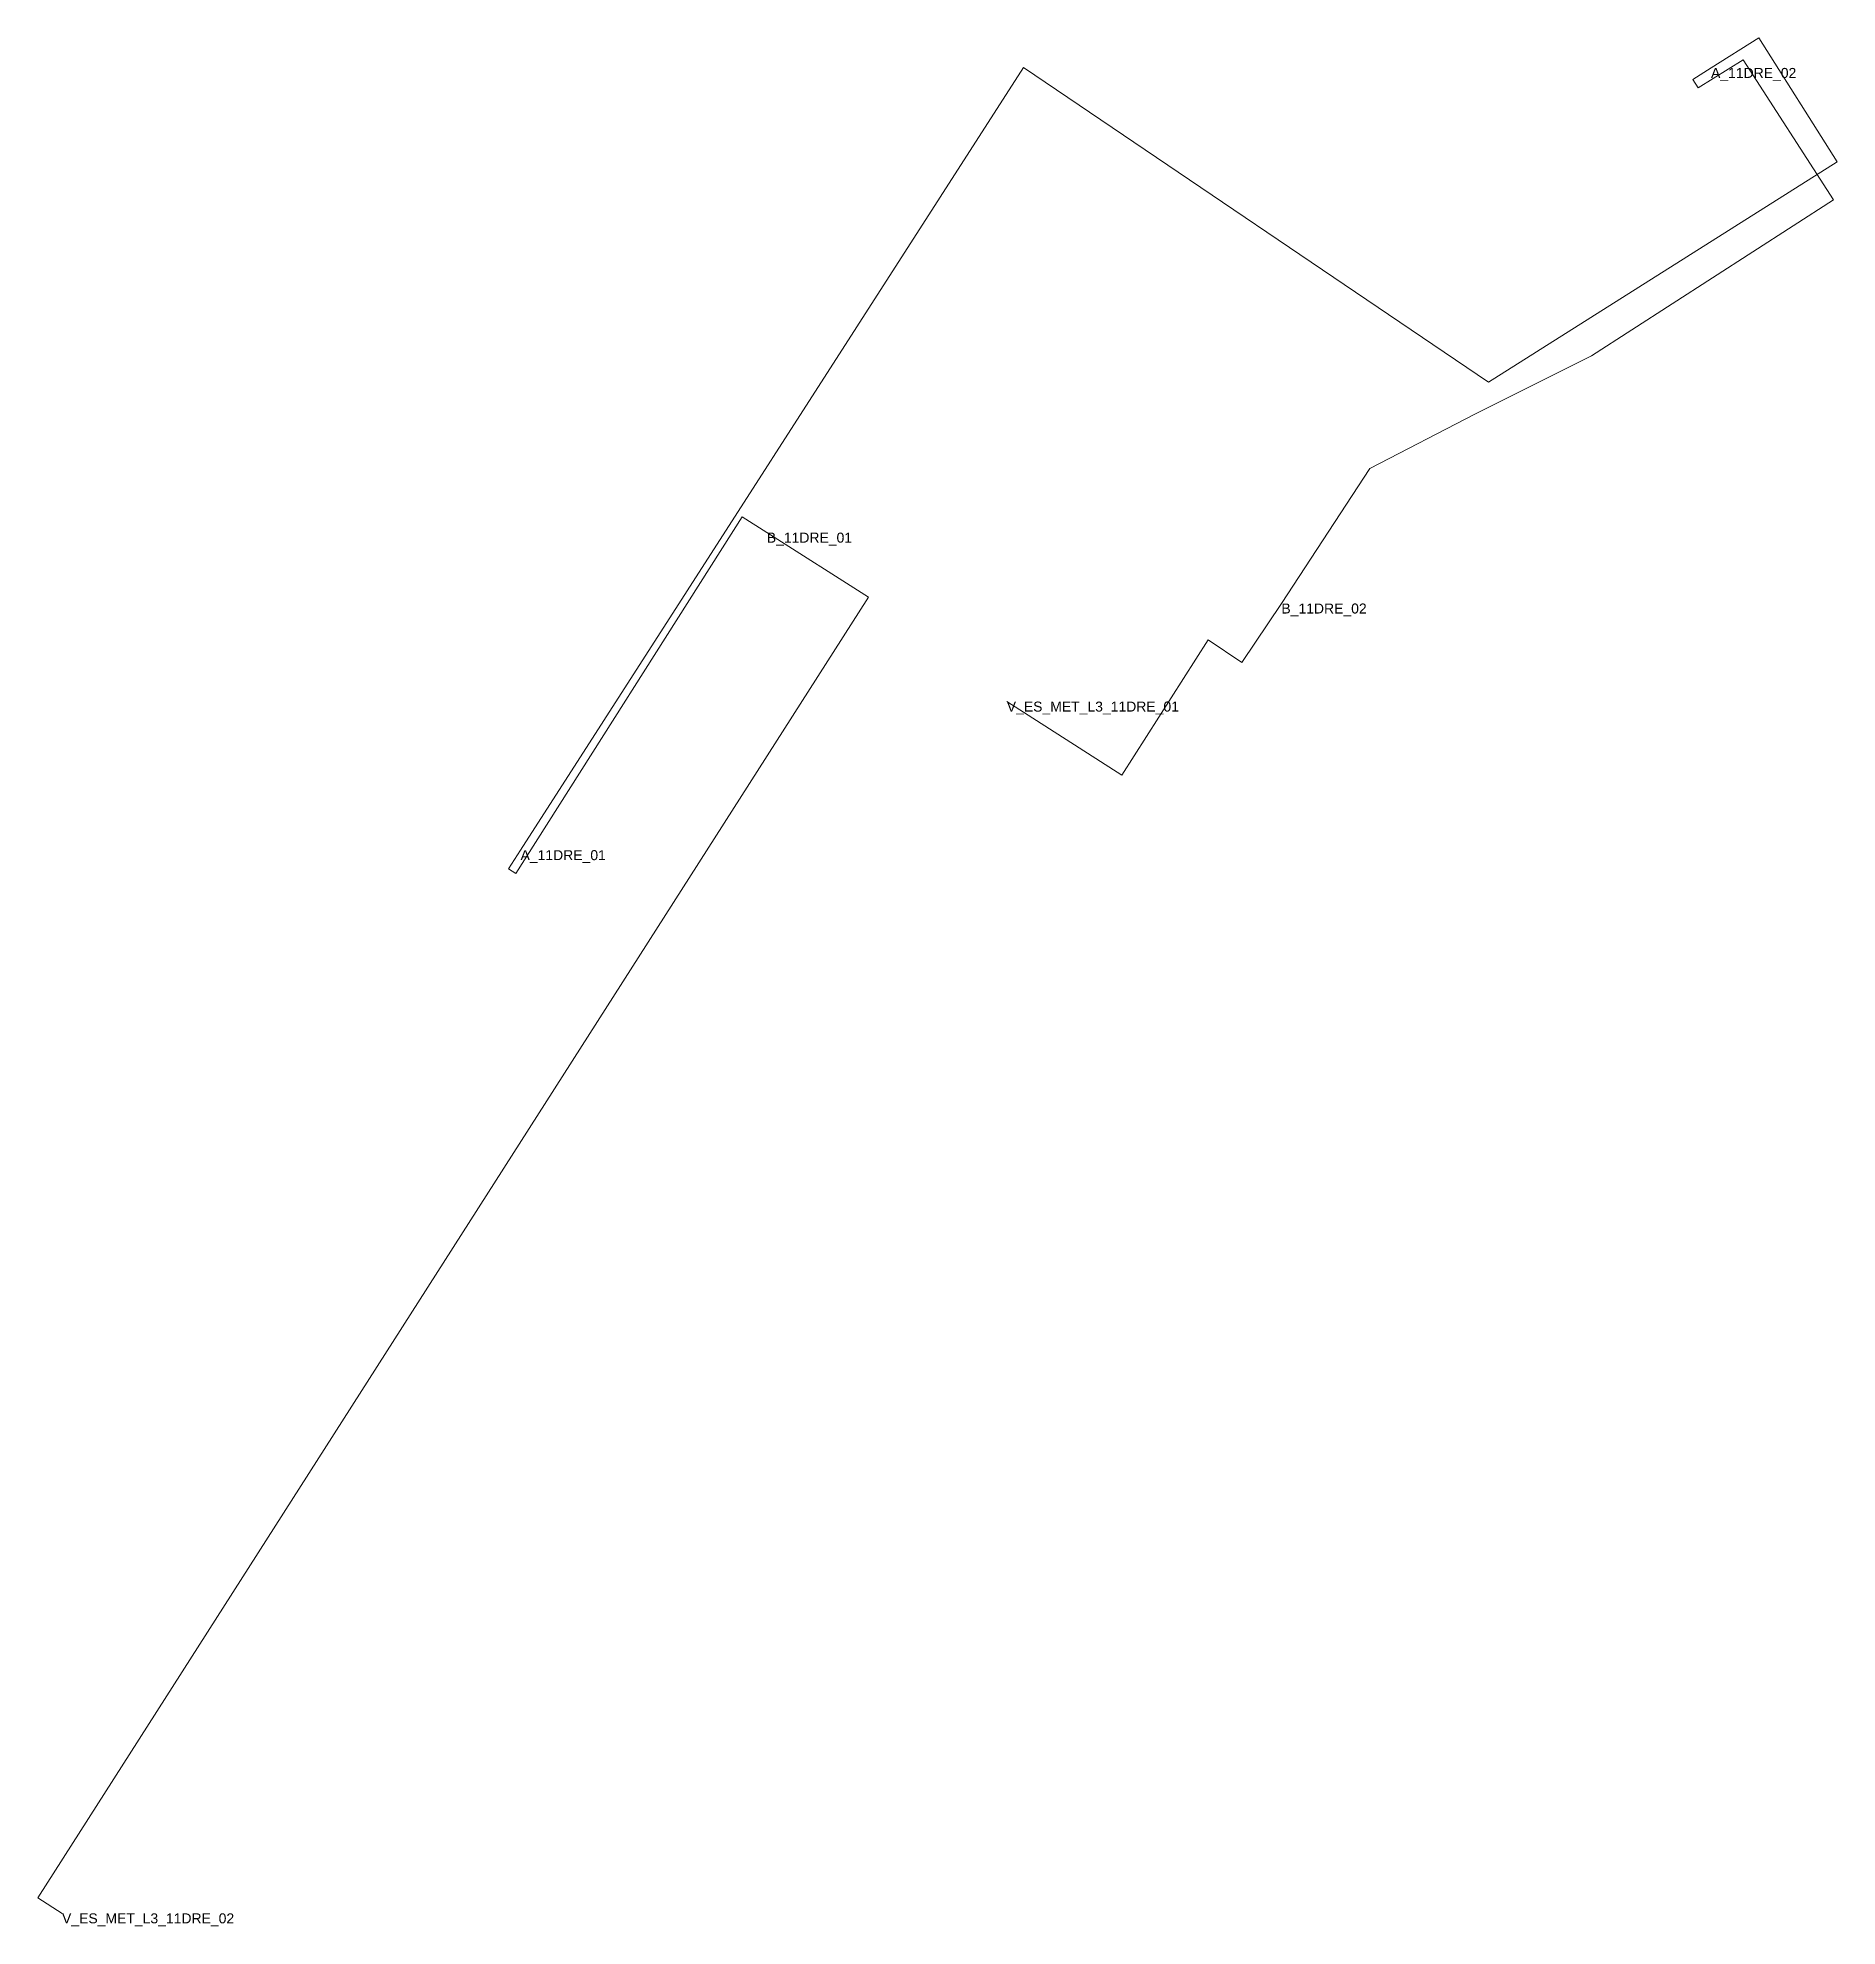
# Model space of a CAD drawing. Header units: metres. Extents: x 431044 to 431134.1, y 4580856 to 4580950.6.
import ezdxf
from ezdxf.enums import TextEntityAlignment as Align

# ---------------------------------------------------------------- set-up
doc = ezdxf.new("R2010")
doc.units = ezdxf.units.M
doc.header["$MEASUREMENT"] = 0
for name, color, linetype, lineweight, true_color in [('01_A_AccesTren_t', 40, 'Continuous', 0, 0xffd600), ('01_C_AccesExt_t', 251, 'Continuous', 0, 0x646464), ('01_C_CarrerHoritzontal_l', 251, 'Continuous', 0, 0x646464), ('01_I_Ascensor_l', 251, 'Continuous', 0, 0x646464), ('01_I_BarreraTarifaria_t', 251, 'Continuous', 0, 0x646464), ('01_I_Horitzontal_l', 251, 'Continuous', 0, 0x646464)]:
    doc.layers.add(name, color=color, linetype=linetype, lineweight=lineweight, true_color=true_color)
doc.styles.add('Style-Arial', font='arial.ttf')

msp = doc.modelspace()

# ---------------------------------------------------------------- linework, layer by layer
at = {"layer": '01_C_CarrerHoritzontal_l', "flags": 128}
msp.add_lwpolyline([(431068.129161, 4580909.904618), (431093.306826, 4580949.104633), (431116.601158, 4580933.346898), (431134.053389, 4580944.368205), (431130.12709, 4580950.585495), (431127.73358, 4580949.073963)], dxfattribs=at)
at = {"layer": '01_I_Ascensor_l'}
for p, q in [((431126.823347, 4580948.503299), (431127.091419, 4580948.075713, -10)), ((431067.529272, 4580908.970629), (431067.896596, 4580908.734702, -10))]:
    msp.add_line(p, q, dxfattribs=at)
at = {"layer": '01_I_Horitzontal_l'}
for p, q in [((431127.73358, 4580949.073963), (431126.823347, 4580948.503299)), ((431068.129161, 4580909.904618), (431067.529272, 4580908.970629))]:
    msp.add_line(p, q, dxfattribs=at)
at = {"layer": '01_I_Horitzontal_l', "elevation": -10, "flags": 128}
for points in [[(431127.091419, 4580948.075713), (431129.339501, 4580949.487275), (431133.864134, 4580942.464518), (431121.75359, 4580934.65984), (431115.939025, 4580931.753637), (431110.65647, 4580929.013449), (431106.223495, 4580922.255501)], [(431067.896596, 4580908.734702), (431079.219672, 4580926.590022), (431080.458166, 4580925.804622)], [(431080.458166, 4580925.804622), (431085.547437, 4580922.577225), (431043.958392, 4580857.443546), (431045.172285, 4580856.665232)], [(431106.223495, 4580922.255501), (431104.245569, 4580919.30705), (431102.562658, 4580920.43617), (431098.231485, 4580913.663108), (431092.474656, 4580917.344549)]]:
    msp.add_lwpolyline(points, dxfattribs=at)

# ---------------------------------------------------------------- texts
at = {"layer": '01_A_AccesTren_t', "style": 'Style-Arial'}
for s, p in [('V_ES_MET_L3_11DRE_01', (431092.474656, 4580917.344549, -10)), ('V_ES_MET_L3_11DRE_02', (431045.172285, 4580856.665232, -10))]:
    msp.add_text(s, height=0.5, dxfattribs=at).set_placement(p, align=Align.TOP_LEFT)
at = {"layer": '01_C_AccesExt_t', "char_height": 0.5, "attachment_point": 1, "line_spacing_factor": 1.2, "style": 'Style-Arial'}
for s, insert in [('A_11DRE_02', (431127.73358, 4580949.073963)), ('A_11DRE_01', (431068.129161, 4580909.904618))]:
    msp.add_mtext(s, dxfattribs=dict(at, insert=insert))
at = {"layer": '01_I_BarreraTarifaria_t', "char_height": 0.5, "attachment_point": 1, "line_spacing_factor": 1.2, "style": 'Style-Arial'}
for s, insert in [('B_11DRE_01', (431080.458166, 4580925.804622, -10)), ('B_11DRE_02', (431106.223495, 4580922.255501, -10))]:
    msp.add_mtext(s, dxfattribs=dict(at, insert=insert))

doc.saveas('drawing.dxf')
